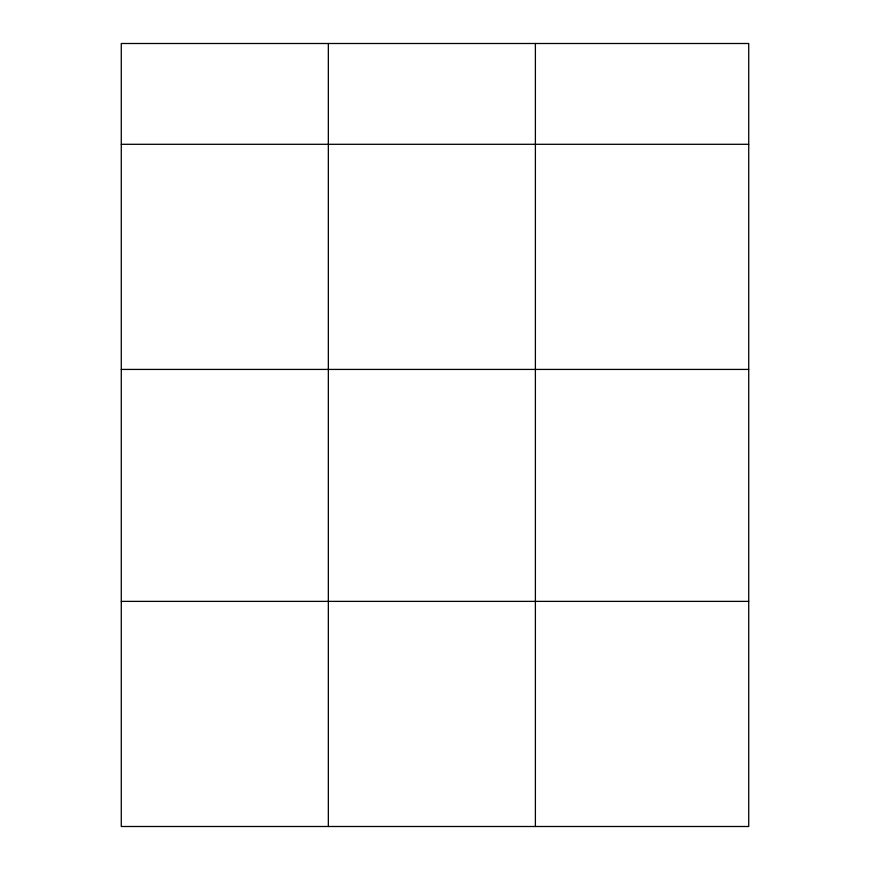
<?xml version="1.0" encoding="UTF-8"?>
<svg xmlns="http://www.w3.org/2000/svg" width="870" height="870" viewBox="0 0 870 870"><rect width="100%" height="100%" fill="white"/><g stroke="black" fill="none" stroke-linecap="round" stroke-linejoin="round"><path stroke-width="1.3" d="M748.722 369.424L748.722 43.5L121.278 43.5L121.278 826.5L748.722 826.5L748.722 369.424L121.278 369.424M121.278 144.3L748.722 144.3M121.278 601.377L748.722 601.377M535.387 43.5L535.387 826.5M328.338 43.5L328.338 826.5"/></g></svg>
